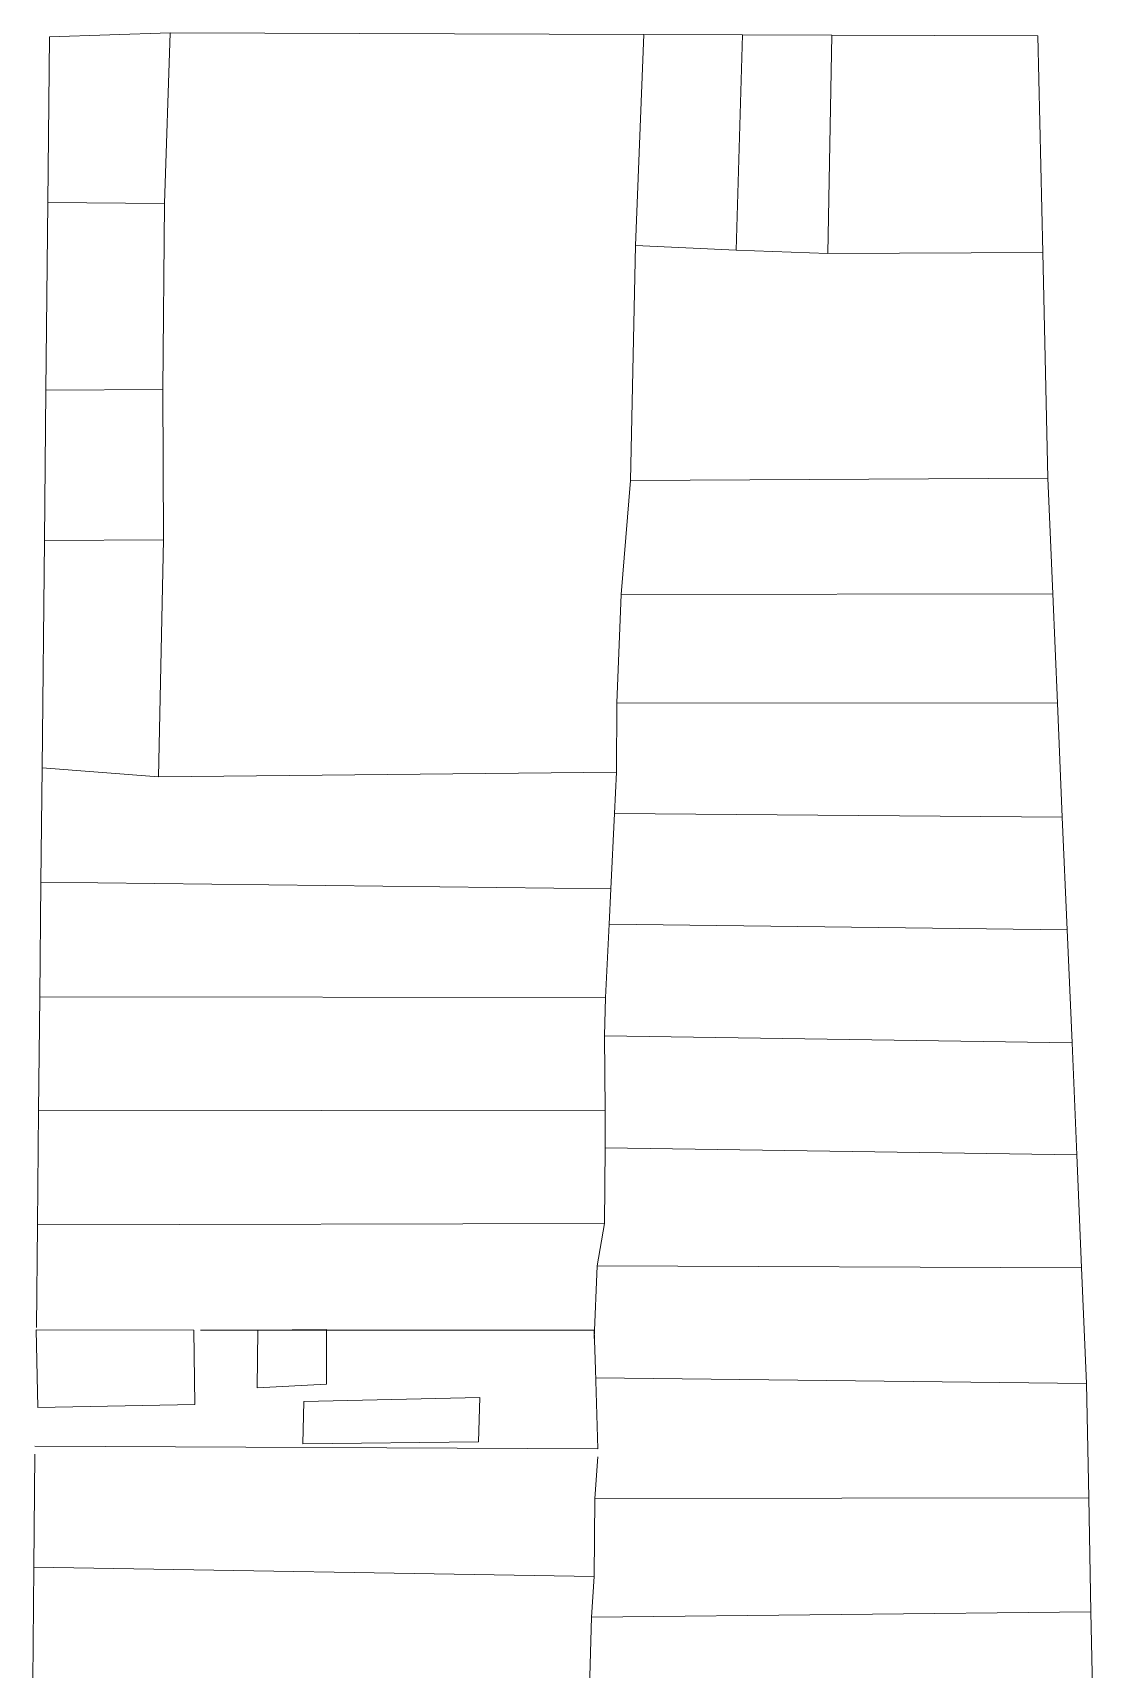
# Model space of a CAD drawing. Header units: millimetres. Extents: x 1956 to 626126, y 2654 to 1331070.
# Drawn here: x 625341.4 to 625435.6, y 1329639.2 to 1329784.3 of the extents above; entities that cross this region are included whole.
import ezdxf

# ---------------------------------------------------------------- set-up
doc = ezdxf.new("R2010")
doc.units = ezdxf.units.MM

msp = doc.modelspace()

# ---------------------------------------------------------------- linework, layer by layer
at = {"color": 1, "lineweight": 0}
for p, q in [((625342.94, 1329783.93), (625353.65, 1329784.28)), ((625353.65, 1329784.28), (625353.13, 1329769.13)), ((625353.65, 1329784.28), (625395.65, 1329784.13)), ((625342.79, 1329769.24), (625342.94, 1329783.93)), ((625395.65, 1329784.13), (625394.91, 1329765.42)), ((625395.65, 1329784.13), (625404.4, 1329784.1)), ((625404.4, 1329784.1), (625403.82, 1329764.99)), ((625404.4, 1329784.1), (625412.3, 1329784.07)), ((625412.3, 1329784.07), (625411.96, 1329764.71)), ((625412.3, 1329784.07), (625430.59, 1329784.01)), ((625430.59, 1329784.01), (625431.02, 1329764.78)), ((625342.62, 1329752.58), (625342.79, 1329769.24)), ((625353.13, 1329769.13), (625342.79, 1329769.24)), ((625353.13, 1329769.13), (625353, 1329752.64)), ((625394.45, 1329744.56), (625394.91, 1329765.42)), ((625394.91, 1329765.42), (625403.82, 1329764.99)), ((625411.96, 1329764.71), (625403.82, 1329764.99)), ((625411.96, 1329764.71), (625431.02, 1329764.78)), ((625431.02, 1329764.78), (625431.47, 1329744.78)), ((625342.48, 1329739.26), (625342.62, 1329752.58)), ((625353, 1329752.64), (625342.62, 1329752.58)), ((625353.04, 1329739.3), (625353, 1329752.64)), ((625393.62, 1329734.45), (625394.45, 1329744.56)), ((625431.47, 1329744.78), (625394.45, 1329744.56)), ((625431.47, 1329744.78), (625431.91, 1329734.53)), ((625342.28, 1329719.08), (625342.48, 1329739.26)), ((625342.48, 1329739.26), (625353.04, 1329739.3)), ((625352.61, 1329718.3), (625353.04, 1329739.3)), ((625393.62, 1329734.45), (625393.25, 1329724.87)), ((625431.91, 1329734.53), (625393.62, 1329734.45)), ((625431.91, 1329734.53), (625432.32, 1329724.83)), ((625393.22, 1329718.72), (625393.25, 1329724.87)), ((625432.32, 1329724.83), (625393.25, 1329724.87)), ((625432.32, 1329724.83), (625432.75, 1329714.73)), ((625342.17, 1329708.94), (625342.28, 1329719.08)), ((625352.61, 1329718.3), (625342.28, 1329719.08)), ((625393.22, 1329718.72), (625352.61, 1329718.3)), ((625393.22, 1329718.72), (625393.04, 1329715.04)), ((625392.72, 1329708.36), (625393.04, 1329715.04)), ((625432.75, 1329714.73), (625393.04, 1329715.04)), ((625432.75, 1329714.73), (625433.18, 1329704.72)), ((625342.07, 1329698.78), (625342.17, 1329708.94)), ((625342.17, 1329708.94), (625392.72, 1329708.36)), ((625392.72, 1329708.36), (625392.57, 1329705.22)), ((625392.57, 1329705.22), (625392.25, 1329698.74)), ((625392.57, 1329705.22), (625433.18, 1329704.72)), ((625433.18, 1329704.72), (625433.61, 1329694.72)), ((625341.97, 1329688.69), (625342.07, 1329698.78)), ((625342.07, 1329698.78), (625392.25, 1329698.74)), ((625392.15, 1329695.34), (625392.25, 1329698.74)), ((625433.61, 1329694.72), (625392.15, 1329695.34)), ((625392.15, 1329695.34), (625392.21, 1329688.73)), ((625433.61, 1329694.72), (625434.03, 1329684.78)), ((625341.86, 1329678.57), (625341.97, 1329688.69)), ((625392.21, 1329688.73), (625341.97, 1329688.69)), ((625392.22, 1329685.38), (625392.21, 1329688.73)), ((625392.16, 1329678.68), (625392.22, 1329685.38)), ((625392.22, 1329685.38), (625434.03, 1329684.78)), ((625434.03, 1329684.78), (625434.46, 1329674.76)), ((625341.77, 1329669.47), (625341.86, 1329678.57)), ((625341.86, 1329678.57), (625392.16, 1329678.68)), ((625392.16, 1329678.68), (625391.49, 1329674.94)), ((625391.25, 1329668.5), (625391.49, 1329674.94)), ((625434.46, 1329674.76), (625391.49, 1329674.94)), ((625434.46, 1329674.76), (625434.9, 1329664.5)), ((625391.24, 1329669.22), (625356.32, 1329669.23)), ((625391.34, 1329665.73), (625391.24, 1329669.22)), ((625391.34, 1329665.73), (625391.56, 1329658.71)), ((625434.9, 1329664.5), (625391.34, 1329665.01)), ((625434.9, 1329664.5), (625435.1, 1329654.35)), ((625341.55, 1329648.21), (625341.65, 1329658.22)), ((625391.56, 1329658.71), (625341.65, 1329658.94)), ((625391.29, 1329654.31), (625391.56, 1329657.99)), ((625391.25, 1329647.38), (625391.29, 1329654.31)), ((625391.29, 1329654.31), (625435.1, 1329654.35)), ((625435.1, 1329654.35), (625435.29, 1329644.26)), ((625341.45, 1329638.09), (625341.55, 1329648.21)), ((625341.55, 1329648.21), (625391.25, 1329647.38)), ((625391.25, 1329647.38), (625391.01, 1329643.77)), ((625390.8, 1329636.42), (625391.01, 1329643.77)), ((625391.01, 1329643.77), (625435.29, 1329644.26)), ((625435.29, 1329644.26), (625435.58, 1329629.06))]:
    msp.add_line(p, q, dxfattribs=at)
at = {"color": 1, "lineweight": 0, "ltscale": 0.5}
for p, q in [((625341.76, 1329669.24), (625341.91, 1329662.37)), ((625355.74, 1329669.23), (625341.76, 1329669.24)), ((625355.82, 1329662.62), (625355.74, 1329669.23)), ((625361.36, 1329664.11), (625361.4, 1329669.23)), ((625361.4, 1329669.23), (625367.5, 1329669.28)), ((625367.5, 1329669.28), (625367.51, 1329664.43)), ((625367.51, 1329664.43), (625361.36, 1329664.11)), ((625341.91, 1329662.37), (625355.82, 1329662.62)), ((625365.39, 1329659.15), (625365.5, 1329662.89)), ((625365.5, 1329662.89), (625381.1, 1329663.25)), ((625381.1, 1329663.25), (625380.99, 1329659.33)), ((625380.99, 1329659.33), (625365.39, 1329659.15))]:
    msp.add_line(p, q, dxfattribs=at)

doc.saveas('drawing.dxf')
